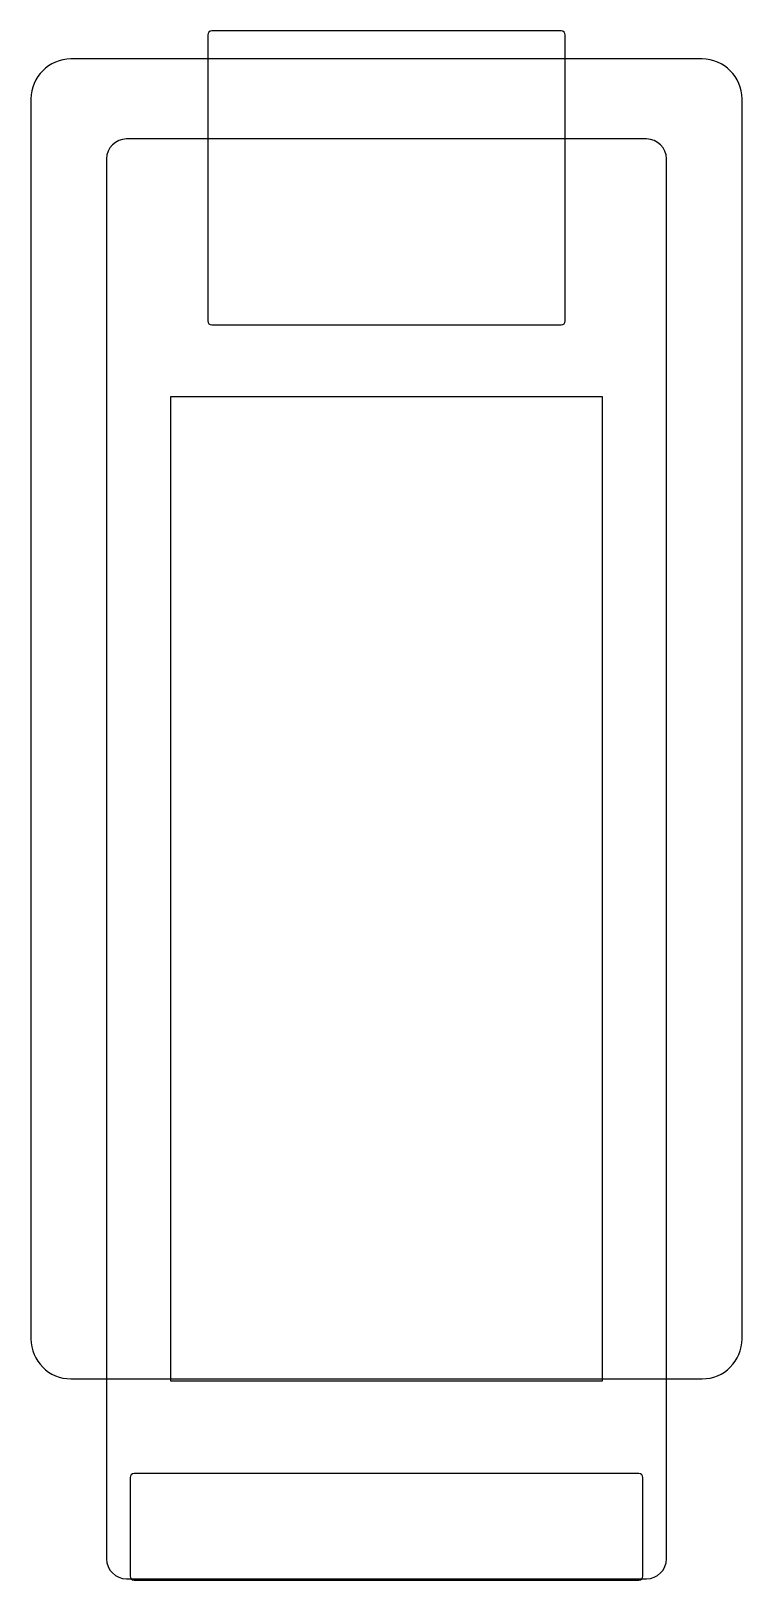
# Model space of a CAD drawing. Header units: millimetres. Extents: x 277.6 to 295.4, y -109.7 to -70.9.
import ezdxf

# ---------------------------------------------------------------- set-up
doc = ezdxf.new("R2010")
doc.units = ezdxf.units.MM

msp = doc.modelspace()

# ---------------------------------------------------------------- linework, layer by layer
at = {"linetype": 'CONTINUOUS'}
for p, q in [((282.005, -71.025), (282.005, -78.175)), ((290.845, -70.925), (282.105, -70.925)), ((290.945, -78.175), (290.945, -71.025)), ((294.365, -71.625), (278.585, -71.625)), ((277.585, -72.625), (277.585, -103.625)), ((295.365, -103.625), (295.365, -72.625)), ((292.975, -73.625), (279.975, -73.625)), ((279.475, -74.125), (279.475, -109.125)), ((293.475, -109.125), (293.475, -74.125)), ((282.105, -78.275), (290.845, -78.275)), ((291.875, -80.075), (281.075, -80.075)), ((281.075, -80.075), (281.075, -104.675)), ((291.875, -104.675), (291.875, -80.075)), ((278.585, -104.625), (294.365, -104.625)), ((281.075, -104.675), (291.875, -104.675)), ((280.065, -107.095), (280.065, -109.555)), ((292.785, -106.995), (280.165, -106.995)), ((292.885, -109.555), (292.885, -107.095)), ((279.975, -109.625), (292.975, -109.625)), ((280.165, -109.655), (292.785, -109.655))]:
    msp.add_line(p, q, dxfattribs=at)
for centre, radius, start, end in [((282.105, -71.025), 0.1, 90, 180), ((290.845, -71.025), 0.1, 0, 90), ((278.585, -72.625), 1, 90, 180), ((294.365, -72.625), 1, 0, 90), ((279.975, -74.125), 0.5, 90, 180), ((292.975, -74.125), 0.5, 0, 90), ((282.105, -78.175), 0.1, 180, 270), ((290.845, -78.175), 0.1, 270, 0), ((278.585, -103.625), 1, 180, 270), ((294.365, -103.625), 1, 270, 0), ((280.165, -107.095), 0.1, 90, 180), ((292.785, -107.095), 0.1, 0, 90), ((279.975, -109.125), 0.5, 180, 270), ((292.975, -109.125), 0.5, 270, 0), ((280.165, -109.555), 0.1, 180, 270), ((292.785, -109.555), 0.1, 270, 0)]:
    msp.add_arc(centre, radius, start, end, dxfattribs=at)

doc.saveas('drawing.dxf')
